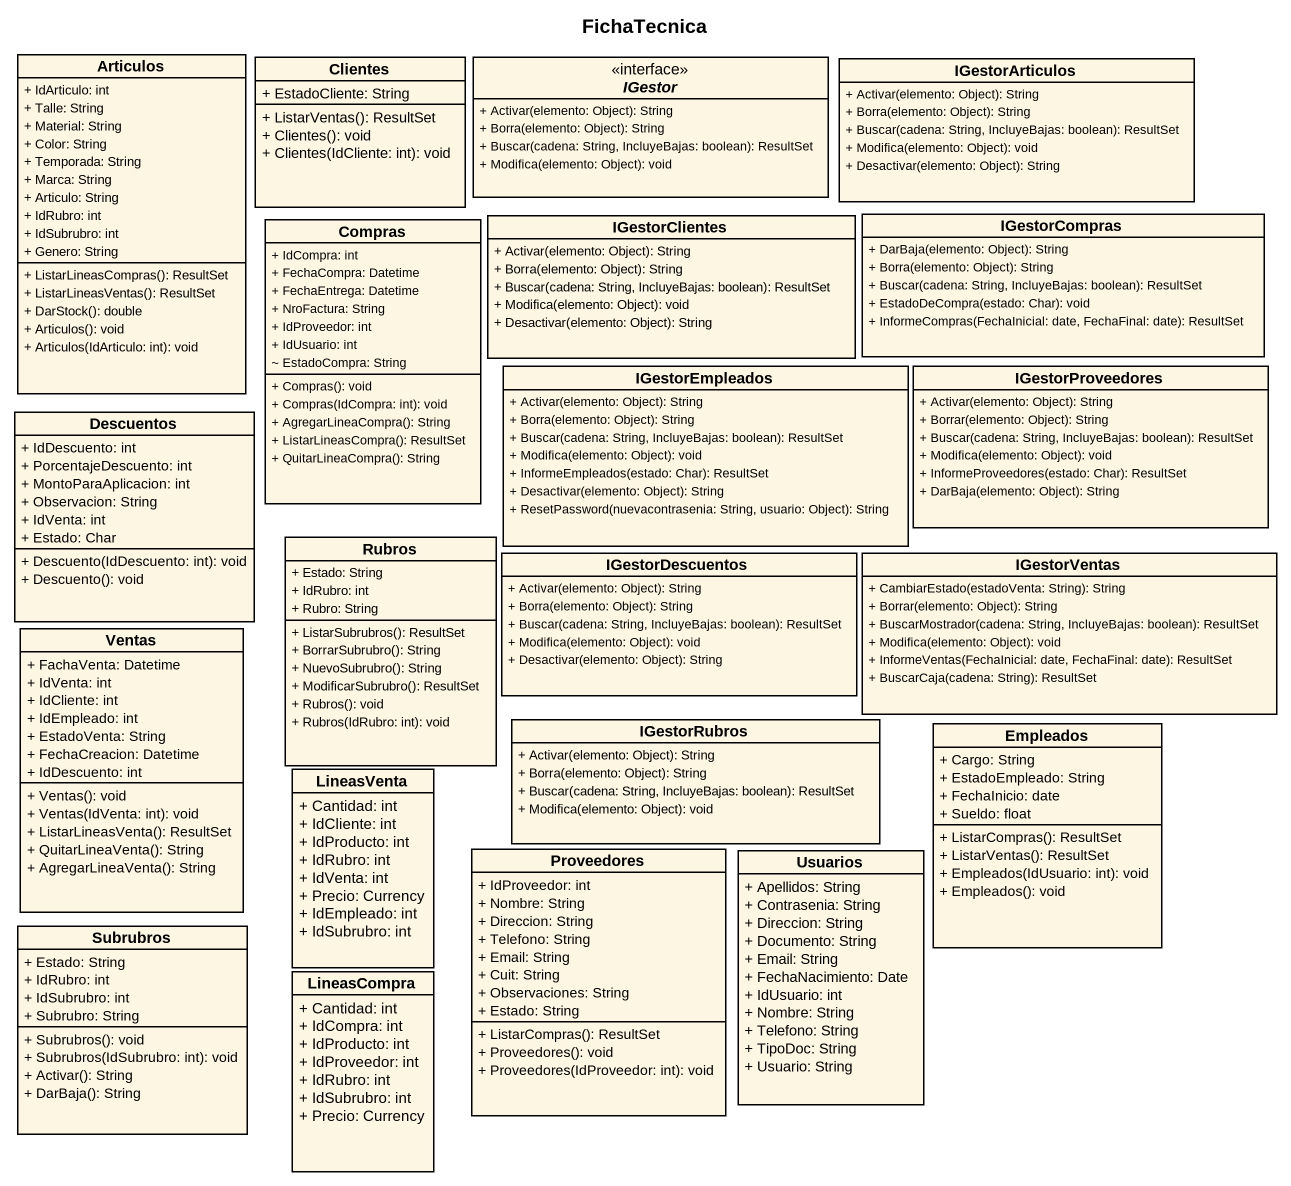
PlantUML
@startuml
title FichaTecnica
hide circle
hide empty members
skinparam classAttributeIconSize 0
class Articulos {
  + IdArticulo: int
  + Talle: String
  + Material: String
  + Color: String
  + Temporada: String
  + Marca: String
  + Articulo: String
  + IdRubro: int
  + IdSubrubro: int
  + Genero: String
  + ListarLineasCompras(): ResultSet
  + ListarLineasVentas(): ResultSet
  + DarStock(): double
  + Articulos(): void
  + Articulos(IdArticulo: int): void
}
class Clientes {
  + EstadoCliente: String
  + ListarVentas(): ResultSet
  + Clientes(): void
  + Clientes(IdCliente: int): void
}
interface IGestor {
  + Activar(elemento: Object): String
  + Borra(elemento: Object): String
  + Buscar(cadena: String, IncluyeBajas: boolean): ResultSet
  + Modifica(elemento: Object): void
}
class IGestorArticulos {
  + Activar(elemento: Object): String
  + Borra(elemento: Object): String
  + Buscar(cadena: String, IncluyeBajas: boolean): ResultSet
  + Modifica(elemento: Object): void
  + Desactivar(elemento: Object): String
}
class Compras {
  + IdCompra: int
  + FechaCompra: Datetime
  + FechaEntrega: Datetime
  + NroFactura: String
  + IdProveedor: int
  + IdUsuario: int
  ~ EstadoCompra: String
  + Compras(): void
  + Compras(IdCompra: int): void
  + AgregarLineaCompra(): String
  + ListarLineasCompra(): ResultSet
  + QuitarLineaCompra(): String
}
class IGestorClientes {
  + Activar(elemento: Object): String
  + Borra(elemento: Object): String
  + Buscar(cadena: String, IncluyeBajas: boolean): ResultSet
  + Modifica(elemento: Object): void
  + Desactivar(elemento: Object): String
}
class IGestorCompras {
  + DarBaja(elemento: Object): String
  + Borra(elemento: Object): String
  + Buscar(cadena: String, IncluyeBajas: boolean): ResultSet
  + EstadoDeCompra(estado: Char): void
  + InformeCompras(FechaInicial: date, FechaFinal: date): ResultSet
}
class Descuentos {
  + IdDescuento: int
  + PorcentajeDescuento: int
  + MontoParaAplicacion: int
  + Observacion: String
  + IdVenta: int
  + Estado: Char
  + Descuento(IdDescuento: int): void
  + Descuento(): void
}
class IGestorEmpleados {
  + Activar(elemento: Object): String
  + Borra(elemento: Object): String
  + Buscar(cadena: String, IncluyeBajas: boolean): ResultSet
  + Modifica(elemento: Object): void
  + InformeEmpleados(estado: Char): ResultSet
  + Desactivar(elemento: Object): String
  + ResetPassword(nuevacontrasenia: String, usuario: Object): String
}
class IGestorProveedores {
  + Activar(elemento: Object): String
  + Borrar(elemento: Object): String
  + Buscar(cadena: String, IncluyeBajas: boolean): ResultSet
  + Modifica(elemento: Object): void
  + InformeProveedores(estado: Char): ResultSet
  + DarBaja(elemento: Object): String
}
class Rubros {
  + Estado: String
  + IdRubro: int
  + Rubro: String
  + ListarSubrubros(): ResultSet
  + BorrarSubrubro(): String
  + NuevoSubrubro(): String
  + ModificarSubrubro(): ResultSet
  + Rubros(): void
  + Rubros(IdRubro: int): void
}
class IGestorDescuentos {
  + Activar(elemento: Object): String
  + Borra(elemento: Object): String
  + Buscar(cadena: String, IncluyeBajas: boolean): ResultSet
  + Modifica(elemento: Object): void
  + Desactivar(elemento: Object): String
}
class IGestorVentas {
  + CambiarEstado(estadoVenta: String): String
  + Borrar(elemento: Object): String
  + BuscarMostrador(cadena: String, IncluyeBajas: boolean): ResultSet
  + Modifica(elemento: Object): void
  + InformeVentas(FechaInicial: date, FechaFinal: date): ResultSet
  + BuscarCaja(cadena: String): ResultSet
}
class Ventas {
  + FachaVenta: Datetime
  + IdVenta: int
  + IdCliente: int
  + IdEmpleado: int
  + EstadoVenta: String
  + FechaCreacion: Datetime
  + IdDescuento: int
  + Ventas(): void
  + Ventas(IdVenta: int): void
  + ListarLineasVenta(): ResultSet
  + QuitarLineaVenta(): String
  + AgregarLineaVenta(): String
}
class IGestorRubros {
  + Activar(elemento: Object): String
  + Borra(elemento: Object): String
  + Buscar(cadena: String, IncluyeBajas: boolean): ResultSet
  + Modifica(elemento: Object): void
}
class Empleados {
  + Cargo: String
  + EstadoEmpleado: String
  + FechaInicio: date
  + Sueldo: float
  + ListarCompras(): ResultSet
  + ListarVentas(): ResultSet
  + Empleados(IdUsuario: int): void
  + Empleados(): void
}
class LineasVenta {
  + Cantidad: int
  + IdCliente: int
  + IdProducto: int
  + IdRubro: int
  + IdVenta: int
  + Precio: Currency
  + IdEmpleado: int
  + IdSubrubro: int
}
class Proveedores {
  + IdProveedor: int
  + Nombre: String
  + Direccion: String
  + Telefono: String
  + Email: String
  + Cuit: String
  + Observaciones: String
  + Estado: String
  + ListarCompras(): ResultSet
  + Proveedores(): void
  + Proveedores(IdProveedor: int): void
}
class Usuarios {
  + Apellidos: String
  + Contrasenia: String
  + Direccion: String
  + Documento: String
  + Email: String
  + FechaNacimiento: Date
  + IdUsuario: int
  + Nombre: String
  + Telefono: String
  + TipoDoc: String
  + Usuario: String
}
class Subrubros {
  + Estado: String
  + IdRubro: int
  + IdSubrubro: int
  + Subrubro: String
  + Subrubros(): void
  + Subrubros(IdSubrubro: int): void
  + Activar(): String
  + DarBaja(): String
}
class LineasCompra {
  + Cantidad: int
  + IdCompra: int
  + IdProducto: int
  + IdProveedor: int
  + IdRubro: int
  + IdSubrubro: int
  + Precio: Currency
}
@enduml
